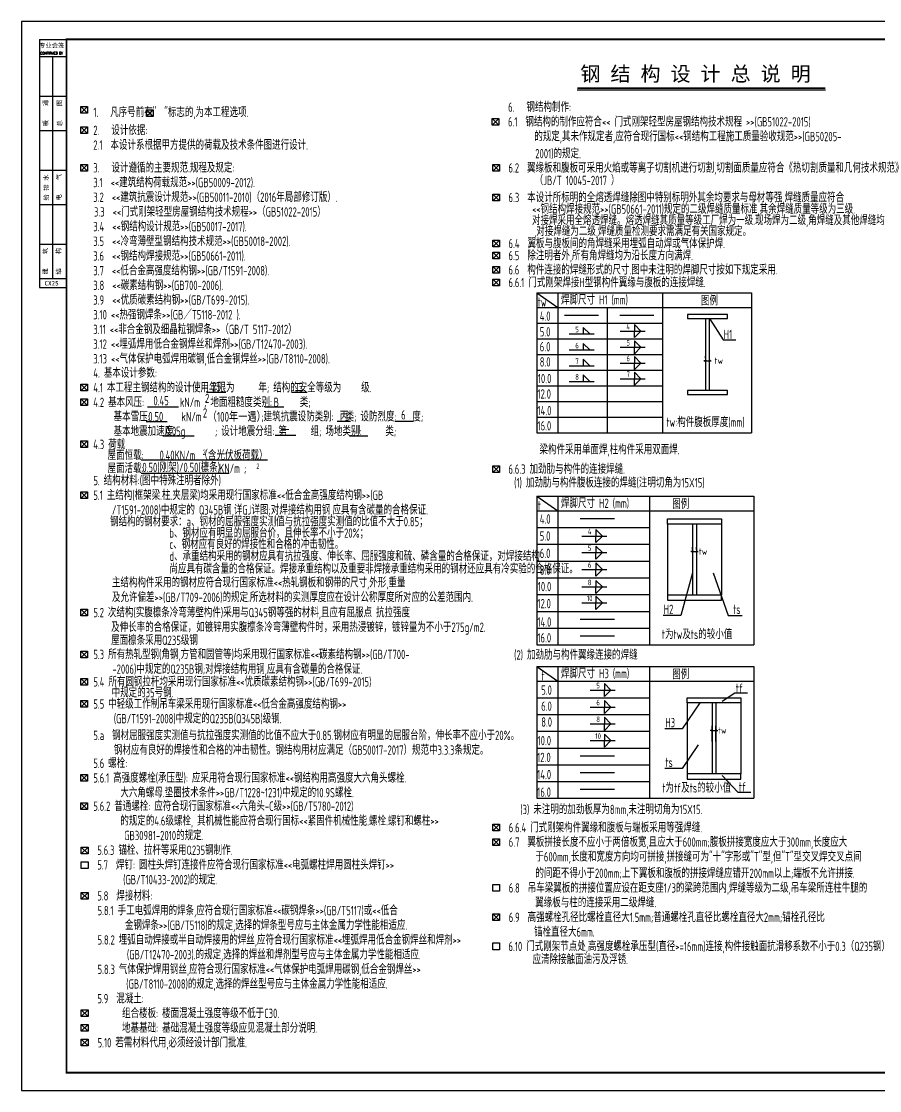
# Model space of a CAD drawing. Extents: x -138012 to 2129925, y -311560 to 0.
# Drawn here: x -60434 to -12770, y -311560 to -252160 of the extents above; entities that cross this region are included whole.
import ezdxf
from ezdxf.enums import TextEntityAlignment as Align

# ---------------------------------------------------------------- set-up
doc = ezdxf.new("R2010")
doc.units = 0
doc.header["$LTSCALE"] = 1000
doc.header["$MEASUREMENT"] = 0
doc.linetypes.add('CENTER', pattern=[1.2, 1, -0.1, 0, -0.1])
doc.layers.get('0').update_dxf_attribs({"linetype": 'CONTINUOUS'})
doc.layers.get('Defpoints').update_dxf_attribs({"linetype": 'CONTINUOUS'})
for name, color, linetype in [('BOX', 7, 'CONTINUOUS'), ('cen', 1, 'CENTER'), ('DIM', 3, 'CONTINUOUS'), ('HZ', 7, 'CONTINUOUS'), ('note', 2, 'CONTINUOUS'), ('objs', 7, 'CONTINUOUS'), ('TEXT', 7, 'CONTINUOUS'), ('图框', 4, 'CONTINUOUS')]:
    doc.layers.add(name, color=color, linetype=linetype)
doc.styles.add('iIcon2', font='')
doc.styles.add('MIMI-TKWZ', font='romanc.shx', dxfattribs={"width": 0.75, "oblique": 15, "bigfont": 'bigfont.shx'})
doc.styles.add('S1', font='tssdeng.shx', dxfattribs={"width": 0.8, "bigfont": 'hztxt.shx'})
doc.styles.get("Standard").update_dxf_attribs({"font": 'GBENOR', "bigfont": 'GBCBIG'})
doc.styles.add('TSSD_REIN', font='tssdeng.shx', dxfattribs={"width": 0.7, "bigfont": 'tssdchn.shx'})
doc.styles.add('黑体', font='simhei.ttf')
doc.styles.get('iIcon2').set_extended_font_data('SimSun')
doc.dimstyles.get("Standard").update_dxf_attribs({"dimscale": 100, "dimtxt": 3.5, "dimasz": 1, "dimexe": 2.5, "dimexo": 3, "dimgap": 1.5, "dimtad": 1, "dimdec": 0, "dimzin": 0, "dimdsep": 46, "dimtxsty": 'Standard', "dimblk": 'ARCHTICK', "dimcen": 0.09, "dimadec": 0, "dimazin": 0, "dimtfac": 1, "dimtdec": 0, "dimtix": 1, "dimtmove": 2, "dimatfit": 3, "dimfxl": 0, "dimtolj": 1, "dimtzin": 0, "dimarcsym": 0})

# ---------------------------------------------------------------- blocks, each defined once
blk = doc.blocks.new('_ArchTick')
at = {"color": 0, "linetype": 'ByBlock', "const_width": 0.4}
blk.add_lwpolyline([(-0.5, -0.5), (0.5, 0.5)], dxfattribs=at)
blk = doc.blocks.new('weld1')
at = {"layer": 'DIM'}
for p, q in [((0, 0), (13.39, 0)), ((7.6, 3.5), (7.6, 0)), ((11.1, 0), (7.6, 3.5)), ((7.6, -3.5), (7.6, 0)), ((11.1, 0), (7.6, -3.5))]:
    blk.add_line(p, q, dxfattribs=at)
at = {"layer": 'note', "color": 2, "width": 0.8}
blk.add_attdef('WELD_THK', text='', height=3, dxfattribs=at).set_placement((4.27, 2.41), align=Align.MIDDLE)
blk = doc.blocks.new('*D459')
at = {"layer": 'Defpoints', "color": 0}
for p in [(-21858, -291549), (-22078, -292467), (-21858, -292467)]:
    blk.add_point(p, dxfattribs=at)
at = {"layer": 'DIM', "color": 0, "lineweight": -2}
for p, q in [((-22078, -291549), (-22178, -291549)), ((-22078, -292167), (-22078, -291299)), ((-22078, -291549), (-21858, -291549)), ((-21858, -292167), (-21858, -291299)), ((-21858, -291549), (-21758, -291549))]:
    blk.add_line(p, q, dxfattribs=at)
at = {"layer": 'DIM', "color": 0, "lineweight": -2, "xscale": 100, "yscale": 100, "zscale": 100}
blk.add_blockref('_ArchTick', (-22078, -291549), dxfattribs=at)
at = {"layer": 'DIM', "color": 0, "lineweight": -2, "xscale": 100, "yscale": 100, "zscale": 100, "rotation": 180}
blk.add_blockref('_ArchTick', (-21858, -291549), dxfattribs=at)
at = {"layer": 'DIM', "color": 0, "insert": (-21511, -291549), "char_height": 350, "attachment_point": 5}
blk.add_mtext('\\A1;tw', dxfattribs=at)
blk = doc.blocks.new('*D460')
at = {"layer": 'Defpoints', "color": 0}
for p in [(-23161, -281800), (-22941, -281612), (-22941, -281800)]:
    blk.add_point(p, dxfattribs=at)
at = {"layer": 'DIM', "color": 0, "lineweight": -2}
for p, q in [((-23161, -281500), (-23161, -281362)), ((-22941, -281500), (-22941, -281362)), ((-23161, -281612), (-23261, -281612)), ((-23161, -281612), (-22941, -281612)), ((-22941, -281612), (-22841, -281612))]:
    blk.add_line(p, q, dxfattribs=at)
at = {"layer": 'DIM', "color": 0, "lineweight": -2, "xscale": 100, "yscale": 100, "zscale": 100}
blk.add_blockref('_ArchTick', (-23161, -281612), dxfattribs=at)
at = {"layer": 'DIM', "color": 0, "lineweight": -2, "xscale": 100, "yscale": 100, "zscale": 100, "rotation": 180}
blk.add_blockref('_ArchTick', (-22941, -281612), dxfattribs=at)
at = {"layer": 'DIM', "color": 0, "insert": (-22578, -281612), "char_height": 350, "attachment_point": 5}
blk.add_mtext('\\A1;tw', dxfattribs=at)
blk = doc.blocks.new('*D461')
at = {"layer": 'Defpoints', "color": 0}
for p in [(-22441, -271167), (-22218, -271012), (-22218, -271167)]:
    blk.add_point(p, dxfattribs=at)
at = {"layer": 'objs', "color": 0, "lineweight": -2}
for p, q in [((-22441, -270867), (-22441, -270762)), ((-22218, -270867), (-22218, -270762)), ((-22441, -271012), (-22541, -271012)), ((-22441, -271012), (-22218, -271012)), ((-22218, -271012), (-22118, -271012))]:
    blk.add_line(p, q, dxfattribs=at)
at = {"layer": 'objs', "color": 0, "lineweight": -2, "xscale": 100, "yscale": 100, "zscale": 100}
blk.add_blockref('_ArchTick', (-22441, -271012), dxfattribs=at)
at = {"layer": 'objs', "color": 0, "lineweight": -2, "xscale": 100, "yscale": 100, "zscale": 100, "rotation": 180}
blk.add_blockref('_ArchTick', (-22218, -271012), dxfattribs=at)
at = {"layer": 'objs', "color": 0, "insert": (-21704, -271012), "char_height": 350, "attachment_point": 5}
blk.add_mtext('\\A1;tw', dxfattribs=at)
blk = doc.blocks.new('654634')
at = {"layer": '图框'}
for p, q in [((71967, -136041), (73467, -136041)), ((71967, -136041), (71967, -149325)), ((71967, -136987), (73467, -136987)), ((71967, -139193), (73467, -139193)), ((71967, -141099), (73467, -141099)), ((71967, -143306), (73467, -143306)), ((71967, -145212), (73467, -145212)), ((71967, -147419), (73467, -147419)), ((71967, -149325), (73467, -149325)), ((71967, -149325), (71967, -149825)), ((71967, -149825), (73467, -149825))]:
    blk.add_line(p, q, dxfattribs=at)
blk.add_lwpolyline([(72717, -149325), (72717, -136987)], dxfattribs=at)
at = {"layer": '图框', "style": 'iIcon2'}
for s, p in [('专业会签', (71956, -136500)), ('CX25', (72252, -149714))]:
    blk.add_text(s, height=250, dxfattribs=at).set_placement(p)
at = {"layer": '图框', "style": 'MIMI-TKWZ', "width": 0.75}
blk.add_text('CONFIRMED BY', height=145, dxfattribs=at).set_placement((72026, -136885))
at = {"layer": '图框', "style": 'iIcon2'}
for s, p in [('暖    通', (72436, -140877)), ('总    图', (73213, -140877)), ('给 排 水', (72469, -144990)), ('电    气', (73176, -144990)), ('建    筑', (72418, -149103)), ('结    构', (73149, -149103))]:
    blk.add_text(s, height=250, rotation=90, dxfattribs=at).set_placement(p)

msp = doc.modelspace()

# ---------------------------------------------------------------- linework, layer by layer
for p, q in [((-31814.897, -267244.51), (-19886.888, -267244.51)), ((-31814.897, -267244.51), (-31814.897, -275020.419)), ((-31814.897, -267244.51), (-30641.362, -268047.875)), ((-30641.362, -267244.51), (-30641.362, -275020.419)), ((-24826.257, -267244.51), (-24826.257, -275020.419)), ((-31814.897, -268047.875), (-19886.888, -268047.875)), ((-27900.608, -268047.875), (-27900.608, -275020.419)), ((-31814.897, -268919.443), (-24826.257, -268919.443)), ((-31814.897, -269791.011), (-24826.257, -269791.011)), ((-31814.897, -270662.579), (-24826.257, -270662.579)), ((-31814.897, -271534.147), (-24826.257, -271534.147)), ((-31814.897, -272405.715), (-24826.257, -272405.715)), ((-31814.897, -273277.283), (-24826.257, -273277.283)), ((-31814.897, -274148.851), (-24826.257, -274148.851)), ((-31814.897, -275020.419), (-19886.888, -275020.419)), ((-31814.897, -278544.444), (-31814.897, -286797.585)), ((-31814.897, -278544.444), (-19750.864, -278544.444)), ((-31814.897, -278544.444), (-30641.362, -279347.809)), ((-30641.362, -278544.444), (-30641.362, -286797.585)), ((-25542.09, -278544.444), (-25542.09, -286797.585)), ((-31814.897, -279347.809), (-19750.864, -279347.809)), ((-31814.897, -280279.186), (-25542.09, -280279.186)), ((-31814.897, -281210.563), (-25542.09, -281210.563)), ((-31814.897, -282141.941), (-25542.09, -282141.941)), ((-31814.897, -283073.318), (-25542.09, -283073.318)), ((-31814.897, -284004.695), (-25542.09, -284004.695)), ((-31814.897, -284934.83), (-25542.09, -284934.83)), ((-31814.897, -285866.207), (-25542.09, -285866.207)), ((-31814.897, -286797.585), (-19750.864, -286797.585)), ((-31814.897, -288004.973), (-31814.897, -295319.278)), ((-31814.897, -288004.973), (-19750.864, -288004.973)), ((-31814.897, -288004.973), (-30641.362, -288808.338)), ((-30641.362, -288004.973), (-30641.362, -295319.278)), ((-25542.09, -288004.973), (-25542.09, -295319.278)), ((-31814.897, -288808.338), (-19750.864, -288808.338)), ((-31814.897, -289738.472), (-25542.09, -289738.472)), ((-31814.897, -290668.606), (-25542.09, -290668.606)), ((-31814.897, -291598.741), (-25542.09, -291598.741)), ((-31814.897, -292528.875), (-25542.09, -292528.875)), ((-31814.897, -293459.009), (-25542.09, -293459.009)), ((-31814.897, -294389.144), (-25542.09, -294389.144)), ((-31814.897, -295319.278), (-19750.864, -295319.278))]:
    msp.add_line(p, q)
at = {"color": 4}
for p, q in [((-30277.989, -268479.471), (-28378.805, -268479.471)), ((-27203.638, -268479.471), (-25304.454, -268479.471)), ((-29399.101, -279779.405), (-27499.916, -279779.405)), ((-29399.101, -285366.426), (-27499.916, -285366.426)), ((-29399.101, -286297.803), (-27499.916, -286297.803)), ((-29399.101, -292960.471), (-27499.916, -292960.471)), ((-29399.101, -293890.605), (-27499.916, -293890.605)), ((-29399.101, -294820.74), (-27499.916, -294820.74))]:
    msp.add_line(p, q, dxfattribs=at)
at = {"const_width": 100}
msp.add_lwpolyline([(-57933.501, -310559.666), (22575.071, -310559.666), (22575.071, -253159.666), (-57933.501, -253159.666)], close=True, dxfattribs=at)
msp.add_lwpolyline([(-23442.014, -272886.016), (-21216.728, -272886.016), (-21216.728, -272663.487), (-22218.107, -272663.487), (-22218.107, -268657.972), (-21216.728, -268657.972), (-21216.728, -268435.444), (-23442.014, -268435.444), (-23442.014, -268657.972), (-22440.635, -268657.972), (-22440.635, -272663.487), (-23442.014, -272663.487)], close=True)
at = {"layer": 'BOX', "color": 7}
msp.add_lwpolyline([(-60433.501, -311559.666), (23666.499, -311559.666), (23666.499, -252159.666), (-60433.501, -252159.666)], close=True, dxfattribs=at)
at = {"layer": 'cen', "linetype": 'ByBlock'}
for p, q in [((-57138.663, -290261.24), (-56767.782, -289890.359)), ((-56767.782, -290261.24), (-57138.663, -289890.359))]:
    msp.add_line(p, q, dxfattribs=at)
at = {"layer": 'DIM', "color": 1}
for p, q in [((-56767.782, -256891.285), (-57138.663, -257262.166)), ((-57138.663, -256891.285), (-56767.782, -257262.166)), ((-53487.365, -257070.52), (-53116.484, -257441.401)), ((-53116.484, -257070.52), (-53487.365, -257441.401)), ((-33917.119, -257549.411), (-34288, -257920.292)), ((-34288, -257549.411), (-33917.119, -257920.292)), ((-56767.782, -258023.07), (-57138.663, -258393.951)), ((-57138.663, -258023.07), (-56767.782, -258393.951)), ((-56767.782, -260105.886), (-57138.663, -260476.767)), ((-57138.663, -260105.886), (-56767.782, -260476.767)), ((-34259.142, -260479.811), (-33888.261, -260108.93)), ((-34259.142, -260108.93), (-33888.261, -260479.811)), ((-34259.142, -261754.118), (-33888.261, -262124.999)), ((-34259.142, -262124.999), (-33888.261, -261754.118)), ((-34259.142, -264308.426), (-33888.261, -264679.307)), ((-34259.142, -264679.307), (-33888.261, -264308.426)), ((-34259.142, -264978.182), (-33888.261, -265349.064)), ((-34259.142, -265349.064), (-33888.261, -264978.182)), ((-34259.142, -266143.339), (-33888.261, -265772.458)), ((-34259.142, -265772.458), (-33888.261, -266143.339)), ((-34259.142, -266476.893), (-33888.261, -266847.774)), ((-34259.142, -266847.774), (-33888.261, -266476.893)), ((-57138.663, -272315.847), (-56767.782, -272686.728)), ((-57138.663, -272686.728), (-56767.782, -272315.847)), ((-57138.663, -273502.667), (-56767.782, -273131.786)), ((-57138.663, -273131.786), (-56767.782, -273502.667)), ((-57138.663, -275840.647), (-56767.782, -275469.766)), ((-57138.663, -275469.766), (-56767.782, -275840.647)), ((-34259.142, -276842.761), (-33888.261, -277213.642)), ((-34259.142, -277213.642), (-33888.261, -276842.761)), ((-57138.663, -278664.811), (-56767.782, -278293.93)), ((-57138.663, -278293.93), (-56767.782, -278664.811)), ((-57138.663, -285180.925), (-56767.782, -284810.044)), ((-57138.663, -284810.044), (-56767.782, -285180.925)), ((-57138.663, -287508.556), (-56767.782, -287137.675)), ((-57138.663, -287137.675), (-56767.782, -287508.556)), ((-57138.663, -289032.32), (-56767.782, -288661.439)), ((-57138.663, -288661.439), (-56767.782, -289032.32)), ((-57138.663, -294371.051), (-56767.782, -294000.17)), ((-57138.663, -294000.17), (-56767.782, -294371.051)), ((-57138.663, -295939.838), (-56767.782, -295568.957)), ((-57138.663, -295568.957), (-56767.782, -295939.838)), ((-34259.142, -296758.967), (-33888.261, -297129.848)), ((-34259.142, -297129.848), (-33888.261, -296758.967)), ((-34259.142, -297564.132), (-33888.261, -297935.013)), ((-34259.142, -297935.013), (-33888.261, -297564.132)), ((-57104.532, -298033.019), (-56733.651, -298403.9)), ((-56733.651, -298033.019), (-57104.532, -298403.9)), ((-57104.532, -300549.671), (-56733.651, -300920.552)), ((-56733.651, -300549.671), (-57104.532, -300920.552)), ((-34259.142, -301741.699), (-33888.261, -302112.58)), ((-34259.142, -302112.58), (-33888.261, -301741.699)), ((-56733.651, -307077.177), (-57104.532, -307448.058)), ((-57104.532, -307077.177), (-56733.651, -307448.058)), ((-56733.651, -307893.116), (-57104.532, -308263.997)), ((-57104.532, -307893.116), (-56733.651, -308263.997)), ((-56733.651, -308709.054), (-57104.532, -309079.935)), ((-57104.532, -308709.054), (-56733.651, -309079.935))]:
    msp.add_line(p, q, dxfattribs=at)
at = {"layer": 'DIM'}
for p, q in [((-30017.212, -269526.669), (-28626.734, -269526.669)), ((-28864.001, -269526.669), (-29227.465, -269163.206)), ((-29227.465, -269163.206), (-29227.465, -269526.669)), ((-28864.001, -270414.927), (-29227.465, -270051.463)), ((-29227.465, -270051.463), (-29227.465, -270414.927)), ((-30017.212, -270414.927), (-28626.734, -270414.927)), ((-30017.212, -271286.495), (-28626.734, -271286.495)), ((-28864.001, -271286.495), (-29227.465, -270923.031)), ((-29227.465, -270923.031), (-29227.465, -271286.495)), ((-28864.001, -272158.063), (-29227.465, -271794.599)), ((-29227.465, -271794.599), (-29227.465, -272158.063)), ((-30017.212, -272158.063), (-28626.734, -272158.063)), ((-50140.613, -272765.995), (-49078.296, -272765.995)), ((-45427.722, -272765.995), (-44561.828, -272765.995)), ((-53435.749, -273581.933), (-51711.548, -273581.933)), ((-46922.261, -273581.933), (-45854.006, -273581.933)), ((-53502.817, -274380.796), (-52337.567, -274380.796)), ((-42898.593, -274360.541), (-42160.193, -274360.541)), ((-39692.976, -274370.623), (-38664.19, -274370.623)), ((-52580.874, -275190.977), (-50844.736, -275190.977)), ((-46334.238, -275145.894), (-45186.047, -275145.894)), ((-42215.105, -275188.354), (-41186.319, -275188.354)), ((-53790.174, -276524.112), (-46760.626, -276524.112)), ((-53790.174, -277250.511), (-48896.239, -277250.511))]:
    msp.add_line(p, q, dxfattribs=at)
at = {"layer": 'DIM', "const_width": 93.462}
msp.add_lwpolyline([(-29561.957, -255867.25), (-15780.871, -255867.25)], dxfattribs=at)
at = {"layer": 'DIM'}
msp.add_lwpolyline([(-29561.957, -255955.55), (-15780.871, -255955.55)], dxfattribs=at)
at = {"layer": 'DIM', "color": 7}
for points in [[(-56767.782, -257262.166), (-57138.663, -257262.166), (-57138.663, -256891.285), (-56767.782, -256891.285)], [(-53116.484, -257441.401), (-53487.365, -257441.401), (-53487.365, -257070.52), (-53116.484, -257070.52)], [(-33917.119, -257920.292), (-34288, -257920.292), (-34288, -257549.411), (-33917.119, -257549.411)], [(-56767.782, -258393.951), (-57138.663, -258393.951), (-57138.663, -258023.07), (-56767.782, -258023.07)], [(-56767.782, -260476.767), (-57138.663, -260476.767), (-57138.663, -260105.886), (-56767.782, -260105.886)], [(-33888.261, -260479.811), (-34259.142, -260479.811), (-34259.142, -260108.93), (-33888.261, -260108.93)], [(-33888.261, -262124.999), (-34259.142, -262124.999), (-34259.142, -261754.118), (-33888.261, -261754.118)], [(-33888.261, -264679.307), (-34259.142, -264679.307), (-34259.142, -264308.426), (-33888.261, -264308.426)], [(-33888.261, -265349.064), (-34259.142, -265349.064), (-34259.142, -264978.182), (-33888.261, -264978.182)], [(-33888.261, -266143.339), (-34259.142, -266143.339), (-34259.142, -265772.458), (-33888.261, -265772.458)], [(-33888.261, -266847.774), (-34259.142, -266847.774), (-34259.142, -266476.893), (-33888.261, -266476.893)], [(-56767.782, -272686.728), (-57138.663, -272686.728), (-57138.663, -272315.847), (-56767.782, -272315.847)], [(-56767.782, -273502.667), (-57138.663, -273502.667), (-57138.663, -273131.786), (-56767.782, -273131.786)], [(-56767.782, -275840.647), (-57138.663, -275840.647), (-57138.663, -275469.766), (-56767.782, -275469.766)], [(-33888.261, -277213.642), (-34259.142, -277213.642), (-34259.142, -276842.761), (-33888.261, -276842.761)], [(-56767.782, -278664.811), (-57138.663, -278664.811), (-57138.663, -278293.93), (-56767.782, -278293.93)], [(-56767.782, -285180.925), (-57138.663, -285180.925), (-57138.663, -284810.044), (-56767.782, -284810.044)], [(-56767.782, -287508.556), (-57138.663, -287508.556), (-57138.663, -287137.675), (-56767.782, -287137.675)], [(-56767.782, -289032.32), (-57138.663, -289032.32), (-57138.663, -288661.439), (-56767.782, -288661.439)], [(-56767.782, -290261.24), (-57138.663, -290261.24), (-57138.663, -289890.359), (-56767.782, -289890.359)], [(-56767.782, -294371.051), (-57138.663, -294371.051), (-57138.663, -294000.17), (-56767.782, -294000.17)], [(-56767.782, -295939.838), (-57138.663, -295939.838), (-57138.663, -295568.957), (-56767.782, -295568.957)], [(-33888.261, -297129.848), (-34259.142, -297129.848), (-34259.142, -296758.967), (-33888.261, -296758.967)], [(-33888.261, -297935.013), (-34259.142, -297935.013), (-34259.142, -297564.132), (-33888.261, -297564.132)], [(-56733.651, -298403.9), (-57104.532, -298403.9), (-57104.532, -298033.019), (-56733.651, -298033.019)], [(-56733.651, -299219.839), (-57104.532, -299219.839), (-57104.532, -298848.957), (-56733.651, -298848.957)], [(-56733.651, -300920.552), (-57104.532, -300920.552), (-57104.532, -300549.671), (-56733.651, -300549.671)], [(-33888.261, -300480.704), (-34259.142, -300480.704), (-34259.142, -300109.823), (-33888.261, -300109.823)], [(-33888.261, -300480.704), (-34259.142, -300480.704), (-34259.142, -300109.823), (-33888.261, -300109.823)], [(-33888.261, -302112.58), (-34259.142, -302112.58), (-34259.142, -301741.699), (-33888.261, -301741.699)], [(-33888.261, -302112.58), (-34259.142, -302112.58), (-34259.142, -301741.699), (-33888.261, -301741.699)], [(-33888.261, -303729.458), (-34259.142, -303729.458), (-34259.142, -303358.577), (-33888.261, -303358.577)], [(-56733.651, -307448.058), (-57104.532, -307448.058), (-57104.532, -307077.177), (-56733.651, -307077.177)], [(-56733.651, -308263.997), (-57104.532, -308263.997), (-57104.532, -307893.116), (-56733.651, -307893.116)], [(-56733.651, -309079.935), (-57104.532, -309079.935), (-57104.532, -308709.054), (-56733.651, -308709.054)]]:
    msp.add_lwpolyline(points, close=True, dxfattribs=at)
at = {"layer": 'objs'}
for p, q in [((-19886.888, -267244.51), (-19886.888, -275020.419)), ((-22440.635, -268657.972), (-22218.107, -268657.972)), ((-22218.107, -272663.487), (-22440.635, -272663.487)), ((-19750.864, -278544.444), (-19750.864, -286797.585)), ((-24541.764, -280087.505), (-24541.764, -279793.639)), ((-24541.764, -279793.639), (-21559.661, -279793.639)), ((-24541.764, -280087.505), (-24541.764, -284026.992)), ((-21559.661, -280087.505), (-24541.764, -280087.505)), ((-23160.797, -280087.505), (-23160.797, -284026.992)), ((-22940.629, -280087.505), (-22940.629, -284026.992)), ((-21559.661, -279793.639), (-21559.661, -280087.505)), ((-21559.661, -280087.505), (-21559.661, -284026.992)), ((-21559.661, -284026.992), (-24541.764, -284026.992)), ((-24541.764, -284026.992), (-24541.764, -284320.859)), ((-24541.764, -284320.859), (-21559.661, -284320.859)), ((-21559.661, -284320.859), (-21559.661, -284026.992)), ((-19750.864, -288004.973), (-19750.864, -295319.278)), ((-23459.435, -289730.937), (-20477.332, -289730.937)), ((-23459.435, -290024.804), (-23459.435, -289730.937)), ((-20477.332, -289730.937), (-20477.332, -290024.804)), ((-23459.435, -290024.804), (-23459.435, -293964.291)), ((-20477.332, -290024.804), (-23459.435, -290024.804)), ((-22078.468, -290024.804), (-22078.468, -293964.291)), ((-21858.3, -290024.804), (-21858.3, -293964.291)), ((-20477.332, -290024.804), (-20477.332, -293964.291)), ((-20477.332, -293964.291), (-23459.435, -293964.291)), ((-23459.435, -293964.291), (-23459.435, -294258.157)), ((-20477.332, -294258.157), (-20477.332, -293964.291)), ((-23459.435, -294258.157), (-20477.332, -294258.157))]:
    msp.add_line(p, q, dxfattribs=at)

# ---------------------------------------------------------------- block references
at = {"xscale": 103.846686180681, "yscale": 103.846686180681, "zscale": 103.846686180681}
for p, values in [((-27176.005, -269365.748), {'WELD_THK': '4'}), ((-27176.005, -270267.151), {'WELD_THK': '5'}), ((-27176.005, -271138.719), {'WELD_THK': '6'}), ((-27176.005, -272010.287), {'WELD_THK': '7'}), ((-29315.818, -280750.094), {'WELD_THK': '4'}), ((-29315.818, -281667.735), {'WELD_THK': '5'}), ((-29315.818, -282609.142), {'WELD_THK': '6'}), ((-29315.818, -283578.586), {'WELD_THK': '8'}), ((-29315.818, -284463.015), {'WELD_THK': '10'}), ((-28846.887, -289306.263), {'WELD_THK': '5'}), ((-28846.887, -290250.036), {'WELD_THK': '6'}), ((-28846.887, -291183.612), {'WELD_THK': '8'}), ((-28846.887, -292113.746), {'WELD_THK': '10'})]:
    msp.add_blockref('weld1', p, dxfattribs=at).add_auto_attribs(values)
at = {"layer": 'TEXT'}
msp.add_blockref('654634', (-131400.285, -117118.217), dxfattribs=at)

# ---------------------------------------------------------------- texts
at = {"layer": 'DIM', "style": 'TSSD_REIN', "width": 0.7}
for s, height, p in [('1.   凡序号前有"  "标志的,为本工程选项.', 519.23343, (-56439.318, -257472.28)), ('6.   钢结构制作:', 519.23343, (-33399.832, -257183.289)), ('6.1  钢结构的制作应符合<< 门式刚架轻型房屋钢结构技术规程 >>(GB51022-2015)', 519.23343, (-33410.425, -257999.192)), ('2.   设计依据:', 519.2334, (-56439.318, -258472.882)), ('的规定,其未作规定者,应符合现行国标<<钢结构工程施工质量验收规范>>(GB50205-', 519.23343, (-31946.231, -258815.13)), ('2.1  本设计系根据甲方提供的荷载及技术条件图进行设计.', 519.23343, (-56439.36, -259288.668)), ('2001)的规定.', 519.2334, (-31893.345, -259766.127)), ('3.   设计遵循的主要规范.规程及规定:', 519.23343, (-56439.326, -260556.334)), ('6.2  翼缘板和腹板可采用火焰或等离子切割机进行切割,切割面质量应符合《热切割质量和几何技术规范》', 519.23343, (-33381.567, -260558.71)), ('（JB/T 10045-2017 ）', 519.23343, (-31923.008, -261255.685)), ('3.1  <<建筑结构荷载规范>>(GB50009-2012).', 519.23343, (-56439.071, -261371.484)), ('3.2  <<建筑抗震设计规范>>(GB50011-2010)（2016年局部修订版）.', 519.23343, (-56440.233, -262187.543)), ('6.3  本设计所标明的全熔透焊缝除图中特别标明外其余均要求与母材等强,焊缝质量应符合', 519.23343, (-33381.577, -262203.873)), ('3.3  <<门式刚架轻型房屋钢结构技术规程>>（GB51022-2015）', 519.23343, (-56400.085, -263003.288)), ('<<钢结构焊接规范>>(GB50661-2011)规定的二级焊缝质量标准,其余焊缝质量等级为三级.', 519.23343, (-32072.079, -262845.602)), ('对接焊采用全熔透焊缝。熔透焊缝其质量等级工厂焊为一级.现场焊为二级,角焊缝及其他焊缝均按三级质量标准,', 519.23343, (-32076.038, -263472.266)), ('3.4  <<钢结构设计规范>>(GB50017-2017).', 519.23343, (-56439.893, -263819.451)), (',对接焊缝为二级,焊缝质量检测要求需满足有关国家规定。', 519.23343, (-31956.048, -264078.13)), ('3.5  <<冷弯薄壁型钢结构技术规范>>(GB50018-2002).', 519.23343, (-56439.893, -264635.362)), ('6.4  翼板与腹板间的角焊缝采用埋弧自动焊或气体保护焊.', 519.23343, (-33381.631, -264757.839)), ('3.6  <<钢结构焊接规范>>(GB50661-2011).', 519.23343, (-56439.893, -265451.319)), ('6.5  除注明者外,所有角焊缝均为沿长度方向满焊.', 519.23343, (-33381.631, -265427.595)), ('3.7  <<低合金高强度结构钢>>(GB/T1591-2008).', 519.23343, (-56439.893, -266267.262)), ('6.6  构件连接的焊缝形式的尺寸.图中未注明的焊脚尺寸按如下规定采用.', 519.23343, (-33381.631, -266221.871)), ('3.8  <<碳素结构钢>>(GB700-2006).', 519.23343, (-56439.893, -267083.2)), ('6.6.1 门式刚架焊接H型钢构件翼缘与腹板的连接焊缝.', 519.23343, (-33381.631, -266926.305)), ('3.9  <<优质碳素结构钢>>(GB/T699-2015).', 519.23343, (-56439.893, -267899.138)), ('3.10 <<热强钢焊条>>(GB／T5118-2012 ).', 519.23343, (-56439.893, -268715.077)), ('3.11 <<非合金钢及细晶粒钢焊条>>（GB/T 5117-2012）', 519.23343, (-56439.893, -269531.015)), ('3.12 <<埋弧焊用低合金钢焊丝和焊剂>>(GB/T12470-2003).', 519.23343, (-56439.893, -270346.953)), ('3.13 <<气体保护电弧焊用碳钢,低合金钢焊丝>>(GB/T8110-2008).', 519.23343, (-56439.893, -271162.891)), ('4. 基本设计参数:', 519.2334, (-56438.122, -271950.357)), ('4.1 本工程主钢结构的设计使用年限为      年; 结构的安全等级为     级.', 519.23343, (-56439.515, -272765.656)), ('25', 519.2334, (-49847.948, -272711.23)), ('二', 519.233, (-45237.434, -272765.656)), ('4.2 基本风压:         kN/m ; 地面粗糙度类别:       类;', 519.23343, (-56439.515, -273581.594)), ('0.45', 519.2334, (-53101.553, -273491.387)), ('2', 519.233, (-50232.637, -273361.065)), ('B', 519.233, (-46427.61, -273581.594)), ('基本雪压:        kN/m               ;建筑抗震设防类别:   类; 设防烈度:    度; ', 519.23343, (-55311.12, -274380.456)), ('2', 519.233, (-50353.068, -274170.344)), ('丙', 519.233, (-42753.641, -274360.202)), ('6', 519.233, (-39340.792, -274277.984)), ('0.50', 519.2334, (-53383.263, -274380.456)), ('基本地震加速度:          ; 设计地震分组: 第      组; 场地类别:      类;', 519.23343, (-55311.12, -275190.638)), ('0.05g', 519.2334, (-52411.826, -275190.638)), ('一', 519.233, (-46028.663, -275145.554)), ('Ⅱ', 519.233, (-41969.38, -275117.032)), ('4.3 荷载', 519.2334, (-56441.408, -275919.574)), ('    屋面恒载:    0.40KN/m （含光伏板荷载）', 519.23343, (-56530.089, -276523.772)), ('2', 300, (-50359.862, -276245.907)), ('梁构件采用单面焊,柱构件采用双面焊.', 519.23343, (-31660.079, -276209.686)), ('    屋面活载:                   KN/m ;  ', 519.23343, (-56530.089, -277250.171)), ('0.50(刚架)/0.50(檩条)', 519.23343, (-53715.476, -277198.222)), ('2', 300, (-47382.727, -277021.106)), ('6.6.3 加劲肋与构件的连接焊缝.', 519.23343, (-33381.631, -277292.174)), ('5. 结构材料:(图中特殊注明者除外)', 519.23343, (-56438.122, -277928.44)), ('  (1) 加劲肋与构件腹板连接的焊缝(注明切角为15X15)', 519.23343, (-33510.067, -278048.895)), ('5.1 主结构(框架梁.柱.夹层梁)均采用现行国家标准<<低合金高强度结构钢>>(GB', 519.23343, (-56439.5, -278743.588)), ('/T1591-2008)中规定的 Q345B钢,详GJ详图;对焊接结构用钢,应具有含碳量的合格保证.', 519.23343, (-55404.434, -279559.526)), ('钢结构的钢材要求：a、钢材的屈服强度实测值与抗拉强度实测值的比值不大于0.85；', 519.23343, (-55507.653, -280211.258)), ('b、钢材应有明显的屈服台价，且伸长率不小于20%；', 519.23343, (-52217.274, -280845.234)), ('c、钢材应有良好的焊接性和合格的冲击韧性。', 519.23343, (-52211.157, -281464.011)), ('d、承重结构采用的钢材应具有抗拉强度、伸长率、屈服强度和硫、磷含量的合格保证，对焊接结构', 519.23343, (-52211.157, -282129.89)), ('尚应具有碳含量的合格保证。焊接承重结构以及重要非焊接承重结构采用的钢材还应具有冷实验的合格保证。', 519.23343, (-52211.157, -282830.687)), ('主结构构件采用的钢材应符合现行国家标准<<热轧钢板和钢带的尺寸,外形,重量', 519.23343, (-55404.434, -283597.268)), ('及允许偏差>>(GB/T709-2006)的规定.所选材料的实测厚度应在设计公称厚度所对应的公差范围内.', 519.23343, (-55404.434, -284413.206)), ('5.2 次结构(实腹檩条冷弯薄壁构件)采用与Q345钢等强的材料,且应有屈服点 抗拉强度', 519.23343, (-56439.625, -285259.818)), ('及伸长率的合格保证，如镀锌用实腹檩条冷弯薄壁构件时，采用热浸镀锌，镀锌量为不小于275g/m2.', 519.23343, (-55450.355, -286075.756)), ('屋面檩条采用Q235级钢', 519.23343, (-55450.355, -286801.663)), ('5.3 所有热轧型钢(角钢,方管和圆管等)均采用现行国家标准<<碳素结构钢>>(GB/T700-', 519.23343, (-56439.562, -287587.597)), ('  (2) 加劲肋与构件翼缘连接的焊缝', 519.23343, (-33510.067, -287613.42)), ('-2006)中规定的Q235B钢;对焊接结构用钢,应具有含碳量的合格保证.', 519.23343, (-55377.607, -288403.535)), ('5.4 所有圆钢拉杆均采用现行国家标准<<优质碳素结构钢>>(GB/T699-2015)', 519.23343, (-56439.562, -289111.361)), ('中规定的35号钢.', 519.2334, (-55421.516, -289711.079)), ('5.5 中轻级工作制吊车梁采用现行国家标准<<低合金高强度结构钢>>', 519.23343, (-56439.77, -290340.159)), ('(GB/T1591-2008)中规定的Q235B(Q345B)级钢.', 519.23343, (-55300.303, -291156.098)), ('5.a  钢材屈服强度实测值与抗拉强度实测值的比值不应大于0.85.钢材应有明显的屈服台阶，伸长率不应小于20%。', 519.23343, (-56439.77, -292084.385)), ('钢材应有良好的焊接性和合格的冲击韧性。钢结构用材应满足（GB50017-2017）规范中3.3.3条规定。', 519.23343, (-55300.303, -292900.323)), ('5.6 螺栓:', 519.2334, (-56439.5, -293633.89)), ('5.6.1 高强度螺栓(承压型): 应采用符合现行国家标准<<钢结构用高强度大六角头螺栓.', 519.23343, (-56439.967, -294449.828)), ('大六角螺母.垫圈技术条件>>GB/T1228~1231)中规定的10.9S螺栓.', 519.23343, (-54938.348, -295265.766)), ('5.6.2 普通螺栓: 应符合现行国家标准<<六角头-C级>>(GB/T5780-2012)', 519.23343, (-56439.967, -296018.615)), ('(3) 未注明的加劲板厚为8mm,未注明切角为15X15.', 519.23343, (-32726.352, -296201.733, 230)), ('的规定的4.6级螺栓, 其机械性能应符合现行国标<<紧固件机械性能.螺栓.螺钉和螺柱>>', 519.23343, (-54938.348, -296834.553)), ('6.6.4 门式刚架构件翼缘和腹板与端板采用等强焊缝.', 519.23343, (-33368.083, -297208.38)), ('GB30981-2010的规定.', 519.23343, (-54724.364, -297647.033)), ('6.7  翼板拼接长度不应小于两倍板宽,且应大于600mm;腹板拼接宽度应大于300mm,长度应大', 519.23343, (-33368.083, -298013.544)), ('5.6.3 锚栓、拉杆等采用Q235钢制作.', 519.23343, (-56219.583, -298462.971)), ('5.7  焊钉: 圆柱头焊钉连接件应符合现行国家标准<<电弧螺柱焊用圆柱头焊钉>>', 519.23343, (-56219.583, -299278.91)), ('于600mm,长度和宽度方向均可拼接,拼接缝可为"十"字形或"T"型,但"T"型交叉焊交叉点间', 519.23343, (-31887.412, -298829.483)), ('的间距不得小于200mm;上下翼板和腹板的拼接焊缝应错开200mm以上;端板不允许拼接.', 519.23343, (-31887.412, -299743.297)), ('(GB/T10433-2002)的规定.', 519.23343, (-54781.234, -300101.022)), ('5.8  焊接材料:', 519.2334, (-56218.956, -300999.331)), ('6.8  吊车梁翼板的拼接位置应设在距支座1/3的梁跨范围内,焊缝等级为二级,吊车梁所连柱牛腿的', 519.23343, (-33368.083, -300559.235)), ('翼缘板与柱的连接采用二级焊缝.', 519.23343, (-31896.301, -301375.173)), ('5.8.1 手工电弧焊用的焊条,应符合现行国家标准<<碳钢焊条>>(GB/T5117)或<<低合', 519.23343, (-56204.127, -301815.623)), ('6.9  高强螺栓孔径比螺栓直径大1.5mm;普通螺栓孔直径比螺栓直径大2mm;锚栓孔径比', 519.23343, (-33368.083, -302191.112)), ('金钢焊条>>(GB/T5118)的规定,选择的焊条型号应与主体金属力学性能相适应.', 519.23343, (-54683.331, -302631.561)), ('5.8.2 埋弧自动焊接或半自动焊接用的焊丝,应符合现行国家标准<<埋弧焊用低合金钢焊丝和焊剂>>', 519.23343, (-56204.127, -303447.499)), ('锚栓直径大6mm.', 519.2334, (-31963.776, -303007.05)), ('6.10 门式刚架节点处,高强度螺栓承压型(直径>=16mm)连接,构件接触面抗滑移系数不小于0.3（Q235钢）、0.35（Q345钢）', 519.23343, (-33381.631, -303807.99)), ('(GB/T12470-2003).的规定,选择的焊丝和焊剂型号应与主体金属力学性能相适应.', 519.23343, (-54574.892, -304263.437)), ('应清除接触面油污及浮锈.', 519.23343, (-32042.673, -304531.051)), ('5.8.3 气体保护焊用钢丝,应符合现行国家标准<<气体保护电弧焊用碳钢,低合金钢焊丝>>', 519.23343, (-56204.127, -305079.376)), ('(GB/T8110-2008)的规定,选择的焊丝型号应与主体金属力学性能相适应.', 519.23343, (-54611.744, -305895.314)), ('5.9  混凝土:', 519.2334, (-56215.169, -306710.899)), (' 组合楼板: 楼面混凝土强度等级不低于C30.', 519.23343, (-55063.364, -307527.19)), (' 地基基础: 基础混凝土强度等级应见混凝土部分说明.', 519.23343, (-55063.364, -308343.129)), ('5.10 若需材料代用,必须经设计部门批准.', 519.23343, (-56202.997, -309158.714))]:
    msp.add_text(s, height=height, dxfattribs=at).set_placement(p)
at = {"layer": 'DIM', "color": 2, "style": 'TSSD_REIN', "width": 0.7}
for s, height, p in [('tw', 519.2334, (-31759.906, -268014.347)), ('焊脚尺寸 H1 (mm)', 519.23343, (-30462.787, -267888.174)), ('图例', 519.2334, (-22688.482, -267940.057)), ('4.0', 519.2334, (-31644.889, -268793.203)), ('5.0', 519.2334, (-31644.889, -269664.77)), ('H1', 519.2334, (-21427.176, -269810.117)), ('6.0', 519.2334, (-31644.889, -270495.106)), ('8.0', 519.2334, (-31644.889, -271337.206)), ('10.0', 519.2334, (-31751.353, -272259.061)), ('12.0', 519.2334, (-31771.824, -273117.495)), ('14.0', 519.2334, (-31771.824, -274039.35)), ('16.0', 519.2334, (-31771.824, -274885.1)), ('tw:构件腹板厚度(mm) ', 519.23343, (-24609.158, -274686.144)), ('t', 519.233, (-31759.906, -279314.281)), ('焊脚尺寸 H2 (mm)', 519.23343, (-30462.787, -279188.108)), ('图例', 519.2334, (-24287.809, -279239.991)), ('4.0', 519.2334, (-31644.889, -280065.784)), ('5.0', 519.2334, (-31644.889, -281009.488)), ('6.0', 519.2334, (-31644.889, -281969.039)), ('8.0', 519.2334, (-31644.889, -282905.145)), ('10.0', 519.2334, (-31754.741, -283816.776)), ('12.0', 519.2334, (-31775.212, -284763.344)), ('H2', 519.2334, (-24760.024, -285084.156)), ('ts', 519.2334, (-20905.038, -285084.156)), ('14.0', 519.2334, (-31775.212, -285787.668)), ('16.0', 519.2334, (-31775.212, -286664.294)), ('t为tw及ts的较小值', 519.23343, (-24862.814, -286471.136)), ('焊脚尺寸 H3 (mm)', 519.23343, (-30462.787, -288648.637)), ('t', 519.233, (-31548.771, -288774.81)), ('图例', 519.2334, (-24287.809, -288700.52)), ('5.0', 519.2334, (-31563.601, -289566.401)), ('tf', 519.2334, (-20760.071, -289464.892)), ('6.0', 519.2334, (-31563.601, -290460.918)), ('8.0', 519.2334, (-31563.601, -291342.855)), ('H3', 519.2334, (-24672.645, -291375.751)), ('10.0', 519.2334, (-31767.296, -292373.501)), ('12.0', 519.2334, (-31787.768, -293308.549)), ('ts', 519.2334, (-24672.645, -293579.483)), ('14.0', 519.2334, (-31787.768, -294263.559)), ('t为tf及ts的较小值', 519.23343, (-24839.759, -295003.936)), ('tf', 519.2334, (-20590.417, -294947.546)), ('16.0', 519.2334, (-31787.768, -295239.111))]:
    msp.add_text(s, height=height, dxfattribs=at).set_placement(p)
at = {"layer": 'HZ', "style": 'S1', "width": 0.7}
msp.add_text('（100年一遇）', height=540, dxfattribs=at).set_placement((-50086.577, -274398.145))
at = {"layer": 'note', "color": 2, "width": 0.8}
for tag, p in [('5', (-29573.536, -269276.587)), ('6', (-29573.536, -270164.845)), ('7', (-29573.536, -271036.413)), ('8', (-29573.536, -271907.981))]:
    msp.add_attdef(tag, text='', height=311.54, dxfattribs=at).set_placement(p, align=Align.MIDDLE)
at = {"layer": 'objs', "style": '黑体'}
msp.add_text('钢 结 构 设 计 总 说 明', height=815.93825, dxfattribs=at).set_placement((-29385.242, -255479.344))

# ---------------------------------------------------------------- dimensions: what is measured, and where the dimension line sits
at = {"layer": 'DIM'}
for base, p1, p2, picture, middle in [((-22940.629, -281612.192), (-23160.797, -281799.543), (-22940.629, -281799.543), '*D460', (-22577.582, -281612.192)), ((-21858.3, -291549.49), (-22078.468, -292466.646), (-21858.3, -292466.646), '*D459', (-21510.56, -291549.49))]:
    dim = msp.add_linear_dim(base=base, p1=p1, p2=p2, text='tw', dimstyle='Standard', dxfattribs=at)
    dim.commit()
    dim.dimension.update_dxf_attribs({"geometry": picture, "text_midpoint": middle, "dimtype": 128})
at = {"layer": 'objs'}
dim = msp.add_linear_dim(base=(-22218.107, -271012.194), p1=(-22440.635, -271167.43), p2=(-22218.107, -271167.43), text='tw', dimstyle='Standard', dxfattribs=at)
dim.commit()
dim.dimension.update_dxf_attribs({"geometry": '*D461', "text_midpoint": (-21703.673, -271012.194), "dimtype": 128})

# ---------------------------------------------------------------- leaders
at = {"layer": 'DIM'}
for points in [[(-22218.107, -268657.972), (-21455.905, -269846.158), (-20746.358, -269846.158)], [(-23160.797, -282794.34), (-23818.841, -285164.514), (-24785.541, -285164.514)], [(-22018.727, -282794.34), (-21184.993, -285164.514), (-20399.057, -285164.514)], [(-21514.663, -289928.099), (-20813.175, -289460.571), (-20100.639, -289460.571)], [(-22750.406, -290024.804), (-23731.463, -291456.109), (-24698.162, -291456.109)], [(-22849.236, -292349.239), (-23731.463, -293659.841), (-24698.162, -293659.841)], [(-21514.663, -294060.996), (-20643.521, -294972.321), (-19930.985, -294972.321)]]:
    msp.add_leader(points, dimstyle='Standard', dxfattribs=at)

doc.saveas('drawing.dxf')
